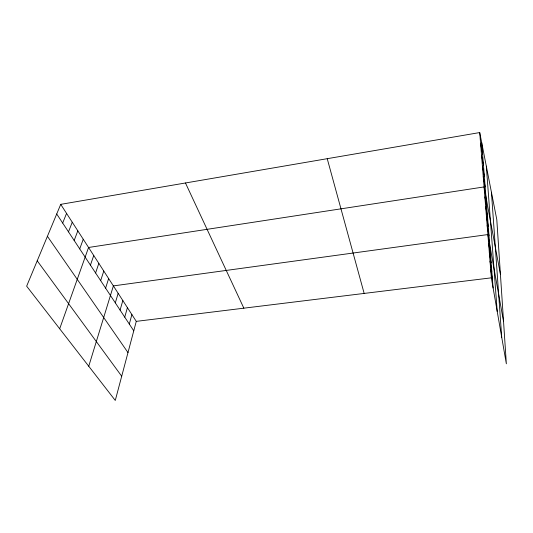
<?xml version="1.0" encoding="UTF-8"?>
<svg xmlns="http://www.w3.org/2000/svg" width="533" height="533" viewBox="0 0 533 533"><rect width="100%" height="100%" fill="white"/><g stroke="black" fill="none" stroke-linecap="round" stroke-linejoin="round"><path stroke-width="0.8" d="M60.722 204.352L136.275 321.366L115.275 400.443L26.65 286.174L60.722 204.352L479.72 132.557L496.796 219.589L506.35 363.806L491.346 277.833L479.72 132.557M129.299 324.071L131.891 314.577M124.742 317.155L127.414 307.641M120.078 310.086L122.837 300.552M115.315 302.864L118.159 293.31M88.744 366.244L113.376 285.901L487.882 234.56L503.552 321.572M105.607 288.14L108.632 278.552M100.664 280.644L103.782 271.044M95.607 272.976L98.825 263.362M90.43 265.134L93.748 255.507M59.676 328.761L88.565 247.472L484.071 186.93L500.427 274.375M79.717 248.891L83.255 239.244M74.174 240.476L77.818 230.829M68.49 231.862L72.255 222.214M62.674 223.034L66.558 213.393M136.275 321.366L491.346 277.833M37.217 260.804L121.704 376.225M47.417 236.306L127.987 352.586M56.711 213.993L133.763 330.833M185.471 182.979L243.847 308.181M327.229 158.687L364.159 293.423M480.639 144.037L482.605 154.157M481.532 155.203L483.484 165.357M482.405 166.063L484.337 176.243M483.251 176.636L485.17 186.836M484.877 196.95L486.769 207.177M485.656 206.717L487.535 216.951M486.416 216.238L488.288 226.472M487.162 225.512L489.014 235.753M488.608 243.654L490.44 253.881M489.321 252.515L491.133 262.736M490.014 261.163L491.812 271.37M490.686 269.598L492.472 279.792M481.699 142.637L493.118 288.007M486.316 166.156L497.222 311.512M491.433 192.24L501.713 337.236"/></g></svg>
